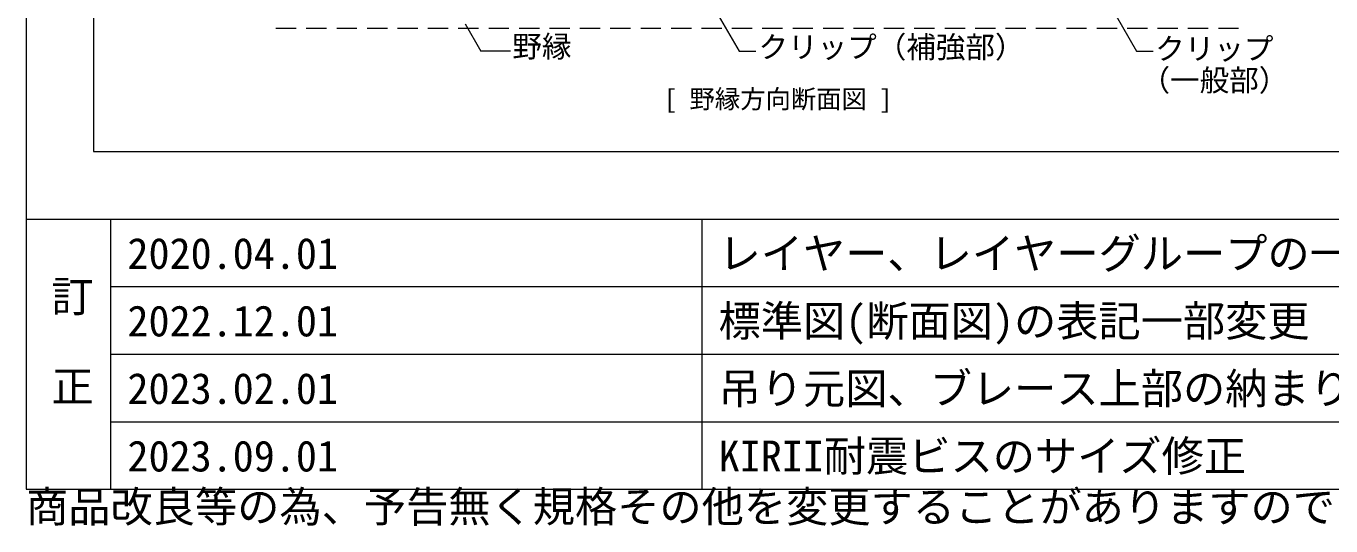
# Model space of a CAD drawing. Units: millimetres, scale not verified. Extents: x -7800 to 7800, y -5387 to 5300.
# Drawn here: x -7800 to -4710, y -5387 to -4203 of the extents above; entities that cross this region are included whole.
import ezdxf
from ezdxf.enums import TextEntityAlignment as Align

# ---------------------------------------------------------------- set-up
doc = ezdxf.new("R2010")
doc.units = ezdxf.units.MM
doc.header["$LTSCALE"] = 40
doc.linetypes.add('DASHED1', pattern=[1.8, 1.2, -0.6])
for name, color, linetype, lineweight in [('7-6_文字', 7, 'Continuous', 18), ('7-D_パネル', 4, 'Continuous', 9), ('F-3_野縁', 7, 'Continuous', 18)]:
    doc.layers.add(name, color=color, linetype=linetype, lineweight=lineweight)
doc.layers.add('F-6_文字', color=7, linetype='Continuous')
doc.styles.add('ＭＳ ゴシック', font='')
doc.styles.get('ＭＳ ゴシック').set_extended_font_data('MS Gothic')

msp = doc.modelspace()

# ---------------------------------------------------------------- linework, layer by layer
at = {"layer": '7-6_文字'}
for p, q in [((-6760.09, -4197.87), (-6722.93, -4262.24)), ((-6160.77, -4176.78), (-6111.43, -4262.24)), ((-6652.85, -4262.24), (-6722.93, -4262.24)), ((-6111.43, -4262.24), (-6071.48, -4262.24))]:
    msp.add_line(p, q, dxfattribs=at)
msp.add_lwpolyline([(-5236.92, -4146.95), (-5170.36, -4262.24), (-5130.41, -4262.24)], dxfattribs=at)
at = {"layer": '7-D_パネル', "linetype": 'DASHED1'}
msp.add_line((-7208.38, -4207.7), (-4912.47, -4207.7), dxfattribs=at)
at = {"layer": 'F-3_野縁', "color": 3}
for p, q in [((-7800, 5300), (-7800, -5300)), ((-7640, 1220), (-7640, -4500)), ((-7640, -4500), (-2090, -4500)), ((-7800, -4660), (7800, -4660)), ((-7800, -5300), (7800, -5300))]:
    msp.add_line(p, q, dxfattribs=at)
at = {"layer": 'F-3_野縁'}
msp.add_line((-7600, -4660), (-7600, -5300), dxfattribs=at)
at = {"layer": 'F-3_野縁', "color": 4, "lineweight": 9}
for p, q in [((-7600, -4660), (-7600, -5300)), ((-6200, -4660), (-6200, -5300)), ((-7600, -4820), (-3000, -4820)), ((-7600, -4980), (-3000, -4980)), ((-7600, -5140), (-3000, -5140))]:
    msp.add_line(p, q, dxfattribs=at)

# ---------------------------------------------------------------- texts
at = {"layer": '7-6_文字', "style": 'ＭＳ ゴシック'}
for s, height, p in [('野縁', 51.32, (-6648.44, -4292.17)), ('クリップ（補強部）', 51.32, (-6065.45, -4293.66)), ('クリップ', 51.32, (-5125.96, -4297.54)), ('（一般部）', 51.32, (-5160.65, -4372.35)), ('[ 野縁方向断面図 ]', 43.99, (-6288.73, -4410.86))]:
    msp.add_text(s, height=height, dxfattribs=at).set_placement(p, align=Align.BOTTOM_LEFT)
at = {"layer": 'F-6_文字', "style": 'ＭＳ ゴシック'}
for s, p in [('レイヤー、レイヤーグループの一部変更', (-6160, -4800)), ('2020.04.01', (-7560, -4800)), ('訂', (-7740, -4901.86)), ('2022.12.01', (-7560, -4960)), ('標準図(断面図)の表記一部変更', (-6160, -4960)), ('正', (-7740, -5115.26)), ('2023.02.01', (-7560, -5120)), ('吊り元図、ブレース上部の納まり詳細の縮尺表記修正', (-6160, -5120)), ('2023.09.01', (-7560, -5280)), ('KIRII耐震ビスのサイズ修正', (-6160, -5280)), ('商品改良等の為、予告無く規格その他を変更することがありますのでご了承ください。', (-7800, -5400))]:
    msp.add_text(s, height=73.31, dxfattribs=at).set_placement(p, align=Align.BOTTOM_LEFT)

doc.saveas('drawing.dxf')
